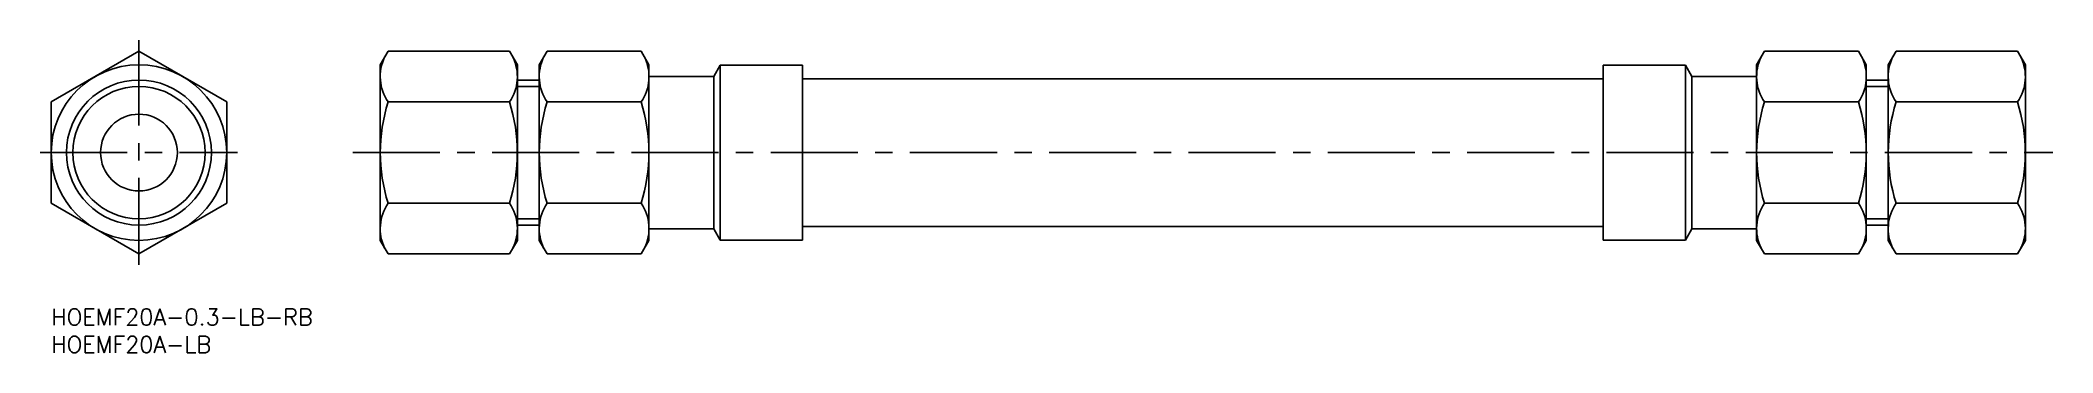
# Model space of a CAD drawing. Extents: x -2 to 365, y -8 to 49.
import ezdxf

# ---------------------------------------------------------------- set-up
doc = ezdxf.new("R2010")
doc.units = 0
doc.header["$LTSCALE"] = 0.5
doc.linetypes.add('CENTER', pattern=[50.8, 31.75, -6.35, 6.35, -6.35])
for name, color, linetype in [('MSM_CENTER', 1, 'CENTER'), ('MSM_CONTINUOUS', 7, 'CONTINUOUS'), ('MSM_NARROW', 5, 'CONTINUOUS'), ('MSM_PART_NUMBER', 7, 'CONTINUOUS')]:
    doc.layers.add(name, color=color, linetype=linetype)
doc.styles.get("Standard").update_dxf_attribs({"font": 'txt.shx', "height": 3, "bigfont": 'bigfont.shx'})

# ---------------------------------------------------------------- blocks, each defined once
blk = doc.blocks.new('*U9')
at = {"layer": 'MSM_PART_NUMBER'}
blk.add_text('HOEMF20A-0.3-LB-RB', height=3, dxfattribs=at).set_placement((0, -3))
blk = doc.blocks.new('*U10')
at = {"layer": 'MSM_PART_NUMBER'}
blk.add_text('HOEMF20A-LB', height=3, dxfattribs=at).set_placement((0, -8))

msp = doc.modelspace()

# ---------------------------------------------------------------- linework, layer by layer
at = {"layer": 'MSM_CENTER'}
for p, q in [((16, 8), (16, 48.95)), ((-2, 28.48), (34, 28.48)), ((55.01, 28.48), (365.01, 28.48))]:
    msp.add_line(p, q, dxfattribs=at)
at = {"layer": 'MSM_CONTINUOUS'}
for p, q in [((0, 37.71), (16, 46.95)), ((32, 37.71), (16, 46.95)), ((60.01, 44.48), (61.43, 46.95)), ((60.01, 44.48), (60.01, 12.48)), ((61.43, 46.95), (83.58, 46.95)), ((85.01, 44.48), (83.58, 46.95)), ((85.01, 44.48), (85.01, 12.48)), ((89.01, 44.48), (90.43, 46.95)), ((89.01, 44.48), (89.01, 12.48)), ((90.43, 46.95), (107.58, 46.95)), ((109.01, 44.48), (107.58, 46.95)), ((109.01, 44.48), (109.01, 12.48)), ((122.01, 44.41), (120.82, 42.36)), ((122.01, 44.41), (122.01, 12.54)), ((122.01, 44.41), (137.01, 44.41)), ((137.01, 44.41), (137.01, 12.54)), ((283.01, 12.54), (283.01, 44.41)), ((298.01, 44.41), (283.01, 44.41)), ((298.01, 12.54), (298.01, 44.41)), ((298.01, 44.41), (299.19, 42.36)), ((311.01, 44.48), (312.43, 46.95)), ((311.01, 12.48), (311.01, 44.48)), ((329.58, 46.95), (312.43, 46.95)), ((331.01, 44.48), (329.58, 46.95)), ((331.01, 12.48), (331.01, 44.48)), ((335.01, 44.48), (336.43, 46.95)), ((335.01, 12.48), (335.01, 44.48)), ((358.58, 46.95), (336.43, 46.95)), ((360.01, 44.48), (358.58, 46.95)), ((360.01, 12.48), (360.01, 44.48)), ((85.01, 41.7), (89.01, 41.7)), ((109.01, 42.36), (120.82, 42.36)), ((120.82, 42.36), (120.82, 14.59)), ((137.01, 41.93), (283.01, 41.93)), ((311.01, 42.36), (299.19, 42.36)), ((299.19, 14.59), (299.19, 42.36)), ((335.01, 41.7), (331.01, 41.7)), ((0, 19.24), (0, 37.71)), ((32, 19.24), (32, 37.71)), ((61.43, 37.71), (83.58, 37.71)), ((90.43, 37.71), (107.58, 37.71)), ((329.58, 37.71), (312.43, 37.71)), ((358.58, 37.71), (336.43, 37.71)), ((0, 19.24), (16, 10)), ((16, 10), (32, 19.24)), ((61.43, 19.24), (83.58, 19.24)), ((90.43, 19.24), (107.58, 19.24)), ((329.58, 19.24), (312.43, 19.24)), ((358.58, 19.24), (336.43, 19.24)), ((85.01, 15.25), (89.01, 15.25)), ((137.01, 15.03), (283.01, 15.03)), ((335.01, 15.25), (331.01, 15.25)), ((60.01, 12.48), (61.43, 10)), ((85.01, 12.48), (83.58, 10)), ((89.01, 12.48), (90.43, 10)), ((109.01, 12.48), (107.58, 10)), ((109.01, 14.59), (120.82, 14.59)), ((122.01, 12.54), (120.82, 14.59)), ((122.01, 12.54), (137.01, 12.54)), ((298.01, 12.54), (283.01, 12.54)), ((298.01, 12.54), (299.19, 14.59)), ((311.01, 14.59), (299.19, 14.59)), ((311.01, 12.48), (312.43, 10)), ((331.01, 12.48), (329.58, 10)), ((335.01, 12.48), (336.43, 10)), ((360.01, 12.48), (358.58, 10)), ((61.43, 10), (83.58, 10)), ((90.43, 10), (107.58, 10)), ((329.58, 10), (312.43, 10)), ((358.58, 10), (336.43, 10))]:
    msp.add_line(p, q, dxfattribs=at)
for radius in [16, 12.06, 7]:
    msp.add_circle((16, 28.48), radius, dxfattribs=at)
for centre, radius, start, end in [((68.18, 42.33), 8.18, 154.3842, 214.3842), ((76.83, 42.33), 8.18, 325.6158, 25.6158), ((97.18, 42.33), 8.18, 154.3842, 214.3842), ((100.83, 42.33), 8.18, 325.6158, 25.6158), ((319.18, 42.33), 8.18, 154.3842, 214.3842), ((322.83, 42.33), 8.18, 325.6158, 25.6158), ((343.18, 42.33), 8.18, 154.3842, 214.3842), ((351.83, 42.33), 8.18, 325.6158, 25.6158), ((90.58, 28.48), 30.57, 162.412, 197.588), ((54.43, 28.48), 30.57, 342.412, 17.588), ((119.58, 28.48), 30.57, 162.412, 197.588), ((78.43, 28.48), 30.57, 342.412, 17.588), ((341.58, 28.48), 30.57, 162.412, 197.588), ((300.43, 28.48), 30.57, 342.412, 17.588), ((365.58, 28.48), 30.57, 162.412, 197.588), ((329.43, 28.48), 30.57, 342.412, 17.588), ((68.18, 14.62), 8.18, 145.6158, 205.6158), ((76.83, 14.62), 8.18, 334.3842, 34.3842), ((97.18, 14.62), 8.18, 145.6158, 205.6158), ((100.83, 14.62), 8.18, 334.3842, 34.3842), ((319.18, 14.62), 8.18, 145.6158, 205.6158), ((322.83, 14.62), 8.18, 334.3842, 34.3842), ((343.18, 14.62), 8.18, 145.6158, 205.6158), ((351.83, 14.62), 8.18, 334.3842, 34.3842)]:
    msp.add_arc(centre, radius, start, end, dxfattribs=at)
at = {"layer": 'MSM_NARROW'}
for p, q in [((85.01, 40.53), (89.01, 40.53)), ((331.01, 40.53), (335.01, 40.53)), ((85.01, 16.42), (89.01, 16.42)), ((331.01, 16.42), (335.01, 16.42))]:
    msp.add_line(p, q, dxfattribs=at)
msp.add_circle((16, 28.48), 13.22, dxfattribs=at)

# ---------------------------------------------------------------- block references
at = {"layer": 'MSM_CONTINUOUS'}
for name in ['*U9', '*U10']:
    msp.add_blockref(name, (0, 0), dxfattribs=at)

doc.saveas('drawing.dxf')
